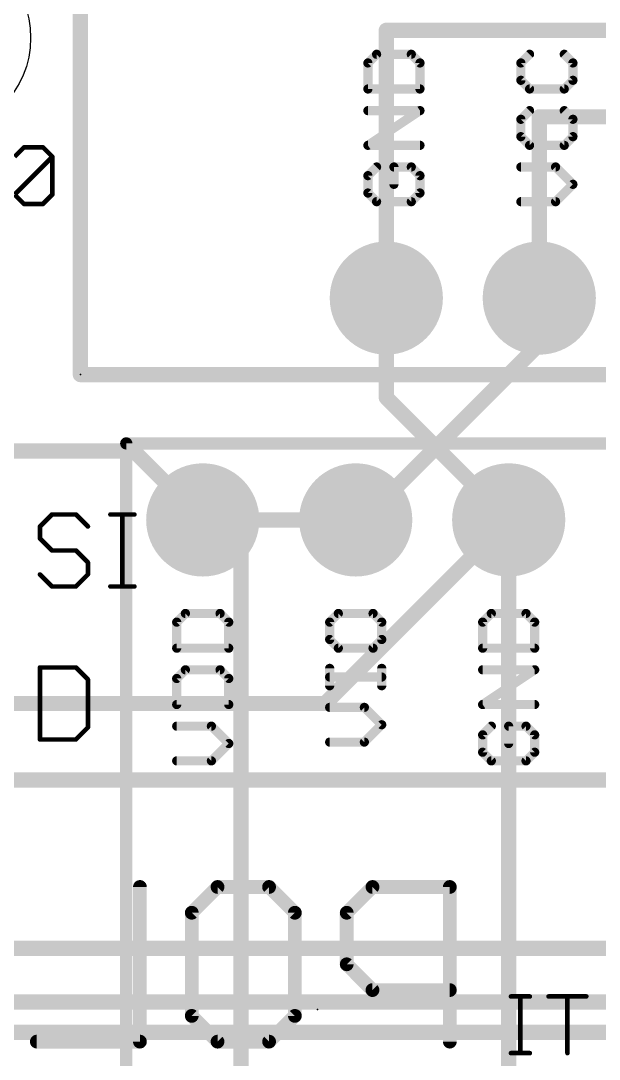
# Model space of a CAD drawing. Extents: x -5 to 102, y -1 to 61.
# Drawn here: x 70 to 79.61, y 22.29 to 39.53 of the extents above; entities that cross this region are included whole.
import ezdxf

# ---------------------------------------------------------------- set-up
doc = ezdxf.new("R2010")
doc.units = 0
for name, color, linetype in [('1', 22, 'CONTINUOUS'), ('16', 175, 'CONTINUOUS'), ('17', 82, 'CONTINUOUS'), ('20', 7, 'CONTINUOUS'), ('21', 253, 'CONTINUOUS'), ('22', 253, 'CONTINUOUS'), ('23', 7, 'CONTINUOUS')]:
    doc.layers.add(name, color=color, linetype=linetype)

# ---------------------------------------------------------------- blocks, each defined once
blk = doc.blocks.new('ROUNDP')
at = {"const_width": 0.5}
blk.add_lwpolyline([(0, -0.25, 1), (0, 0.25, 1), (0, -0.25)], format="xyb", dxfattribs=at)

msp = doc.modelspace()

# ---------------------------------------------------------------- linework, layer by layer
at = {"layer": '1', "const_width": 0.254}
for points in [[(89.662, 37.934), (78.613, 37.934)], [(78.613, 37.934), (78.613, 34.925)], [(76.073, 33.274), (76.073, 34.925)], [(78.105, 31.242), (76.073, 33.274)], [(73.66, 31.242), (73.025, 31.242)], [(75.565, 31.242), (73.66, 31.242)], [(73.66, 31.242), (73.66, 10.033)], [(78.105, 31.242), (78.105, 14.478)]]:
    msp.add_lwpolyline(points, dxfattribs=at)
at = {"layer": '1', "const_width": 0.127}
for points in [[(78.613, 37.9975, 1), (78.613, 37.8705)], [(78.6765, 37.934, 1), (78.5495, 37.934)], [(76.1365, 34.925, 1), (76.0095, 34.925)], [(78.5495, 34.925, 1), (78.6765, 34.925)], [(76.1179, 33.3189, 1), (76.0281, 33.2291)], [(76.0095, 33.274, 1), (76.1365, 33.274)], [(73.025, 31.3055, 1), (73.025, 31.1785)], [(73.66, 31.3055, 1), (73.66, 31.1785)], [(73.7235, 31.242, 1), (73.5965, 31.242)], [(73.66, 31.1785, 1), (73.66, 31.3055)], [(75.565, 31.1785, 1), (75.565, 31.3055)], [(78.1685, 31.242, 1), (78.0415, 31.242)], [(78.0601, 31.1971, 1), (78.1499, 31.2869)]]:
    msp.add_lwpolyline(points, format="xyb", dxfattribs=at)
at = {"layer": '16', "const_width": 0.254}
for points in [[(86.487, 39.37), (76.073, 39.37)], [(76.073, 39.37), (76.073, 34.925)], [(78.613, 34.163), (78.613, 34.925)], [(75.692, 31.242), (78.613, 34.163)], [(69.469, 32.385), (71.882, 32.385)], [(71.882, 32.385), (73.025, 31.242)], [(78.105, 31.242), (75.057, 28.194)], [(75.565, 31.242), (75.692, 31.242)], [(75.057, 28.194), (66.04, 28.194)], [(65.532, 26.924), (90.043, 26.924)], [(51.816, 24.13), (89.916, 24.13)], [(41.656, 23.241), (91.567, 23.241)], [(40.386, 22.733), (91.821, 22.733)]]:
    msp.add_lwpolyline(points, dxfattribs=at)
at = {"layer": '16', "const_width": 0.127}
for points in [[(76.073, 39.4335, 1), (76.073, 39.3065)], [(76.1365, 39.37, 1), (76.0095, 39.37)], [(78.6765, 34.925, 1), (78.5495, 34.925)], [(76.0095, 34.925, 1), (76.1365, 34.925)], [(78.5495, 34.163, 1), (78.6765, 34.163)], [(78.6579, 34.1181, 1), (78.5681, 34.2079)], [(71.9269, 32.4299, 1), (71.8371, 32.3401)], [(71.882, 32.3215, 1), (71.882, 32.4485)], [(72.9801, 31.1971, 1), (73.0699, 31.2869)], [(75.565, 31.3055, 1), (75.565, 31.1785)], [(75.6471, 31.2869, 1), (75.7369, 31.1971)], [(75.692, 31.1785, 1), (75.692, 31.3055)], [(78.1499, 31.1971, 1), (78.0601, 31.2869)], [(75.0121, 28.2389, 1), (75.1019, 28.1491)], [(75.057, 28.1305, 1), (75.057, 28.2575)]]:
    msp.add_lwpolyline(points, format="xyb", dxfattribs=at)
at = {"layer": '20'}
msp.add_circle((68.58, 39.243), 1.5875, dxfattribs=at)
at = {"layer": '21'}
for points, const_width in [([(70.993, 51.435), (70.993, 33.655)], 0.254), ([(75.9115, 38.9725), (75.7675, 38.8284)], 0.1524), ([(76.4877, 38.9725), (75.9115, 38.9725)], 0.1524), ([(76.6318, 38.8284), (76.4877, 38.9725)], 0.1524), ([(78.4515, 38.9725), (78.3075, 38.8284)], 0.1524), ([(79.1718, 38.8284), (79.0277, 38.9725)], 0.1524), ([(75.7675, 38.8284), (75.7675, 38.3962)], 0.1524), ([(76.6318, 38.3962), (76.6318, 38.8284)], 0.1524), ([(78.3075, 38.8284), (78.3075, 38.5403)], 0.1524), ([(79.1718, 38.5403), (79.1718, 38.8284)], 0.1524), ([(75.7675, 38.3962), (76.6318, 38.3962)], 0.1524), ([(78.3075, 38.5403), (78.4515, 38.3962)], 0.1524), ([(78.4515, 38.3962), (79.0277, 38.3962)], 0.1524), ([(79.0277, 38.3962), (79.1718, 38.5403)], 0.1524), ([(75.7675, 37.4607), (76.6318, 38.0369)], 0.1524), ([(76.6318, 38.0369), (75.7675, 38.0369)], 0.1524), ([(78.4515, 38.0369), (78.3075, 37.8929)], 0.1524), ([(79.1718, 37.8929), (79.0277, 38.0369)], 0.1524), ([(78.3075, 37.8929), (78.3075, 37.6048)], 0.1524), ([(79.1718, 37.6048), (79.1718, 37.8929)], 0.1524), ([(78.3075, 37.6048), (78.4515, 37.4607)], 0.1524), ([(79.0277, 37.4607), (79.1718, 37.6048)], 0.1524), ([(69.9007, 37.2709), (70.0574, 37.4277)], 0.0762), ([(70.0574, 37.4277), (70.371, 37.4277)], 0.0762), ([(70.371, 37.4277), (70.5277, 37.2709)], 0.0762), ([(76.6318, 37.4607), (75.7675, 37.4607)], 0.1524), ([(78.4515, 37.4607), (79.0277, 37.4607)], 0.1524), ([(69.9007, 36.6439), (70.5277, 37.2709)], 0.0762), ([(70.5277, 37.2709), (70.5277, 36.6439)], 0.0762), ([(75.9115, 37.1014), (75.7675, 36.9574)], 0.1524), ([(76.4877, 37.1014), (76.1996, 37.1014)], 0.1524), ([(76.1996, 37.1014), (76.1996, 36.8133)], 0.1524), ([(76.6318, 36.9574), (76.4877, 37.1014)], 0.1524), ([(78.8837, 37.1014), (78.3075, 37.1014)], 0.1524), ([(79.1718, 36.8133), (78.8837, 37.1014)], 0.1524), ([(75.7675, 36.9574), (75.7675, 36.6693)], 0.1524), ([(76.6318, 36.6693), (76.6318, 36.9574)], 0.1524), ([(75.7675, 36.6693), (75.9115, 36.5252)], 0.1524), ([(76.4877, 36.5252), (76.6318, 36.6693)], 0.1524), ([(78.8837, 36.5252), (79.1718, 36.8133)], 0.1524), ([(70.0574, 36.4871), (69.9007, 36.6439)], 0.0762), ([(70.5277, 36.6439), (70.371, 36.4871)], 0.0762), ([(75.9115, 36.5252), (76.4877, 36.5252)], 0.1524), ([(78.3075, 36.5252), (78.8837, 36.5252)], 0.1524), ([(70.371, 36.4871), (70.0574, 36.4871)], 0.0762), ([(70.993, 33.655), (88.753, 33.655)], 0.254), ([(71.755, 18.542), (71.755, 32.512)], 0.2032), ([(71.755, 32.512), (89.535, 32.512)], 0.2032), ([(70.521, 31.3319), (70.3219, 31.1328)], 0.0762), ([(70.9193, 31.3319), (70.521, 31.3319)], 0.0762), ([(71.1184, 31.1328), (70.9193, 31.3319)], 0.0762), ([(71.4913, 31.3319), (71.8896, 31.3319)], 0.0762), ([(71.6904, 30.1371), (71.6904, 31.3319)], 0.0762), ([(70.3219, 31.1328), (70.3219, 30.9336)], 0.0762), ([(70.3219, 30.9336), (70.521, 30.7345)], 0.0762), ([(70.521, 30.7345), (70.9193, 30.7345)], 0.0762), ([(70.9193, 30.7345), (71.1184, 30.5354)], 0.0762), ([(71.1184, 30.5354), (71.1184, 30.3362)], 0.0762), ([(70.521, 30.1371), (70.3219, 30.3362)], 0.0762), ([(71.1184, 30.3362), (70.9193, 30.1371)], 0.0762), ([(70.9193, 30.1371), (70.521, 30.1371)], 0.0762), ([(71.4913, 30.1371), (71.8896, 30.1371)], 0.0762), ([(72.7365, 29.6889), (72.5925, 29.5449)], 0.1524), ([(73.3127, 29.6889), (72.7365, 29.6889)], 0.1524), ([(73.4568, 29.5449), (73.3127, 29.6889)], 0.1524), ([(75.2765, 29.6889), (75.1325, 29.5448)], 0.1524), ([(75.8527, 29.6889), (75.2765, 29.6889)], 0.1524), ([(75.9968, 29.5448), (75.8527, 29.6889)], 0.1524), ([(77.8165, 29.6889), (77.6725, 29.5449)], 0.1524), ([(78.3927, 29.6889), (77.8165, 29.6889)], 0.1524), ([(78.5368, 29.5449), (78.3927, 29.6889)], 0.1524), ([(72.5925, 29.5449), (72.5925, 29.1127)], 0.1524), ([(73.4568, 29.1127), (73.4568, 29.5449)], 0.1524), ([(75.1325, 29.5448), (75.1325, 29.2567)], 0.1524), ([(75.9968, 29.2567), (75.9968, 29.5448)], 0.1524), ([(77.6725, 29.5449), (77.6725, 29.1127)], 0.1524), ([(78.5368, 29.1127), (78.5368, 29.5449)], 0.1524), ([(75.1325, 29.2567), (75.2765, 29.1127)], 0.1524), ([(75.8527, 29.1127), (75.9968, 29.2567)], 0.1524), ([(72.5925, 29.1127), (73.4568, 29.1127)], 0.1524), ([(75.2765, 29.1127), (75.8527, 29.1127)], 0.1524), ([(77.6725, 29.1127), (78.5368, 29.1127)], 0.1524), ([(70.3219, 28.7919), (70.3219, 27.5971)], 0.0762), ([(70.9193, 28.7919), (70.3219, 28.7919)], 0.0762), ([(71.1184, 28.5928), (70.9193, 28.7919)], 0.0762), ([(72.7365, 28.7534), (72.5925, 28.6093)], 0.1524), ([(73.3127, 28.7534), (72.7365, 28.7534)], 0.1524), ([(73.4568, 28.6093), (73.3127, 28.7534)], 0.1524), ([(75.1325, 28.489), (75.1325, 28.7771)], 0.1524), ([(75.9968, 28.489), (75.9968, 28.7771)], 0.1524), ([(77.6725, 28.1772), (78.5368, 28.7534)], 0.1524), ([(78.5368, 28.7534), (77.6725, 28.7534)], 0.1524), ([(71.1184, 27.7962), (71.1184, 28.5928)], 0.0762), ([(72.5925, 28.6093), (72.5925, 28.1772)], 0.1524), ([(73.4568, 28.1772), (73.4568, 28.6093)], 0.1524), ([(75.9968, 28.6331), (75.1325, 28.6331)], 0.1524), ([(72.5925, 28.1772), (73.4568, 28.1772)], 0.1524), ([(75.7087, 28.1297), (75.1325, 28.1297)], 0.1524), ([(75.9968, 27.8416), (75.7087, 28.1297)], 0.1524), ([(78.5368, 28.1772), (77.6725, 28.1772)], 0.1524), ([(70.9193, 27.5971), (71.1184, 27.7962)], 0.0762), ([(73.1687, 27.8179), (72.5925, 27.8179)], 0.1524), ([(73.4568, 27.5298), (73.1687, 27.8179)], 0.1524), ([(75.7087, 27.5535), (75.9968, 27.8416)], 0.1524), ([(77.8165, 27.8179), (77.6725, 27.6738)], 0.1524), ([(78.3927, 27.8179), (78.1046, 27.8179)], 0.1524), ([(78.1046, 27.8179), (78.1046, 27.5298)], 0.1524), ([(78.5368, 27.6738), (78.3927, 27.8179)], 0.1524), ([(70.3219, 27.5971), (70.9193, 27.5971)], 0.0762), ([(73.1687, 27.2416), (73.4568, 27.5298)], 0.1524), ([(75.1325, 27.5535), (75.7087, 27.5535)], 0.1524), ([(77.6725, 27.6738), (77.6725, 27.3857)], 0.1524), ([(78.5368, 27.3857), (78.5368, 27.6738)], 0.1524), ([(77.6725, 27.3857), (77.8165, 27.2416)], 0.1524), ([(78.3927, 27.2416), (78.5368, 27.3857)], 0.1524), ([(72.5925, 27.2416), (73.1687, 27.2416)], 0.1524), ([(77.8165, 27.2416), (78.3927, 27.2416)], 0.1524), ([(78.1431, 23.3307), (78.4566, 23.3307)], 0.0762), ([(78.2999, 22.3901), (78.2999, 23.3307)], 0.0762), ([(78.7668, 23.3307), (79.3938, 23.3307)], 0.0762), ([(79.0803, 22.3901), (79.0803, 23.3307)], 0.0762), ([(78.1431, 22.3901), (78.4566, 22.3901)], 0.0762)]:
    msp.add_lwpolyline(points, dxfattribs=dict(at, const_width=const_width))
for points, const_width in [([(75.9115, 39.0106, 1), (75.9115, 38.9344)], 0.0762), ([(75.9385, 38.9455, 1), (75.8846, 38.9994)], 0.0762), ([(76.5147, 38.9994, 1), (76.4608, 38.9455)], 0.0762), ([(76.4877, 38.9344, 1), (76.4877, 39.0106)], 0.0762), ([(78.4785, 38.9455, 1), (78.4246, 38.9994)], 0.0762), ([(79.0547, 38.9994, 1), (79.0008, 38.9455)], 0.0762), ([(75.8056, 38.8284, 1), (75.7294, 38.8284)], 0.0762), ([(75.7405, 38.8553, 1), (75.7944, 38.8015)], 0.0762), ([(76.6699, 38.8284, 1), (76.5937, 38.8284)], 0.0762), ([(76.6049, 38.8015, 1), (76.6587, 38.8553)], 0.0762), ([(78.3456, 38.8284, 1), (78.2694, 38.8284)], 0.0762), ([(78.2805, 38.8553, 1), (78.3344, 38.8015)], 0.0762), ([(79.2099, 38.8284, 1), (79.1337, 38.8284)], 0.0762), ([(79.1449, 38.8015, 1), (79.1987, 38.8553)], 0.0762), ([(75.7675, 38.4343, 1), (75.7675, 38.3581)], 0.0762), ([(76.6318, 38.3581, 1), (76.6318, 38.4343)], 0.0762), ([(78.3344, 38.5672, 1), (78.2805, 38.5134)], 0.0762), ([(78.2694, 38.5403, 1), (78.3456, 38.5403)], 0.0762), ([(78.4515, 38.4343, 1), (78.4515, 38.3581)], 0.0762), ([(78.4246, 38.3693, 1), (78.4785, 38.4232)], 0.0762), ([(79.0008, 38.4232, 1), (79.0547, 38.3693)], 0.0762), ([(79.0277, 38.3581, 1), (79.0277, 38.4343)], 0.0762), ([(79.1337, 38.5403, 1), (79.2099, 38.5403)], 0.0762), ([(79.1987, 38.5134, 1), (79.1449, 38.5672)], 0.0762), ([(75.7294, 38.3962, 1), (75.8056, 38.3962)], 0.0762), ([(76.5937, 38.3962, 1), (76.6699, 38.3962)], 0.0762), ([(75.7675, 38.075, 1), (75.7675, 37.9988)], 0.0762), ([(76.6529, 38.0052, 1), (76.6107, 38.0686)], 0.0762), ([(76.6318, 37.9988, 1), (76.6318, 38.075)], 0.0762), ([(78.4785, 38.01, 1), (78.4246, 38.0639)], 0.0762), ([(79.0547, 38.0639, 1), (79.0008, 38.01)], 0.0762), ([(78.2805, 37.9198, 1), (78.3344, 37.8659)], 0.0762), ([(78.3456, 37.8929, 1), (78.2694, 37.8929)], 0.0762), ([(79.2099, 37.8929, 1), (79.1337, 37.8929)], 0.0762), ([(79.1449, 37.8659, 1), (79.1987, 37.9198)], 0.0762), ([(78.3344, 37.6317, 1), (78.2805, 37.5778)], 0.0762), ([(78.2694, 37.6048, 1), (78.3456, 37.6048)], 0.0762), ([(79.1337, 37.6048, 1), (79.2099, 37.6048)], 0.0762), ([(79.1987, 37.5778, 1), (79.1449, 37.6317)], 0.0762), ([(70.0574, 37.4468, 1), (70.0574, 37.4087)], 0.0381), ([(70.0709, 37.4142, 1), (70.044, 37.4412)], 0.0381), ([(70.3844, 37.4412, 1), (70.3575, 37.4142)], 0.0381), ([(70.371, 37.4087, 1), (70.371, 37.4468)], 0.0381), ([(75.7463, 37.4924, 1), (75.7886, 37.429)], 0.0762), ([(75.7675, 37.4988, 1), (75.7675, 37.4226)], 0.0762), ([(76.6318, 37.4226, 1), (76.6318, 37.4988)], 0.0762), ([(78.4515, 37.4988, 1), (78.4515, 37.4226)], 0.0762), ([(78.4246, 37.4338, 1), (78.4785, 37.4877)], 0.0762), ([(79.0008, 37.4877, 1), (79.0547, 37.4338)], 0.0762), ([(79.0277, 37.4226, 1), (79.0277, 37.4988)], 0.0762), ([(70.5468, 37.2709, 1), (70.5087, 37.2709)], 0.0381), ([(70.5412, 37.2575, 1), (70.5143, 37.2844)], 0.0381), ([(70.5143, 37.2575, 1), (70.5412, 37.2844)], 0.0381), ([(75.9385, 37.0745, 1), (75.8846, 37.1284)], 0.0762), ([(76.1996, 37.1395, 1), (76.1996, 37.0633)], 0.0762), ([(76.2377, 37.1014, 1), (76.1615, 37.1014)], 0.0762), ([(76.5147, 37.1284, 1), (76.4608, 37.0745)], 0.0762), ([(76.4877, 37.0633, 1), (76.4877, 37.1395)], 0.0762), ([(78.3075, 37.1395, 1), (78.3075, 37.0633)], 0.0762), ([(78.9106, 37.1284, 1), (78.8567, 37.0745)], 0.0762), ([(78.8837, 37.0633, 1), (78.8837, 37.1395)], 0.0762), ([(75.7405, 36.9843, 1), (75.7944, 36.9304)], 0.0762), ([(75.8056, 36.9574, 1), (75.7294, 36.9574)], 0.0762), ([(76.6699, 36.9574, 1), (76.5937, 36.9574)], 0.0762), ([(76.6049, 36.9304, 1), (76.6587, 36.9843)], 0.0762), ([(75.7944, 36.6962, 1), (75.7405, 36.6423)], 0.0762), ([(76.1615, 36.8133, 1), (76.2377, 36.8133)], 0.0762), ([(76.6587, 36.6423, 1), (76.6049, 36.6962)], 0.0762), ([(79.1987, 36.7864, 1), (79.1449, 36.8403)], 0.0762), ([(79.1449, 36.7864, 1), (79.1987, 36.8403)], 0.0762), ([(70.5087, 36.6439, 1), (70.5468, 36.6439)], 0.0381), ([(70.5412, 36.6304, 1), (70.5143, 36.6573)], 0.0381), ([(75.7294, 36.6693, 1), (75.8056, 36.6693)], 0.0762), ([(75.9115, 36.5633, 1), (75.9115, 36.4871)], 0.0762), ([(75.8846, 36.4983, 1), (75.9385, 36.5521)], 0.0762), ([(76.4608, 36.5521, 1), (76.5147, 36.4983)], 0.0762), ([(76.4877, 36.4871, 1), (76.4877, 36.5633)], 0.0762), ([(76.5937, 36.6693, 1), (76.6699, 36.6693)], 0.0762), ([(78.3075, 36.5633, 1), (78.3075, 36.4871)], 0.0762), ([(78.8567, 36.5521, 1), (78.9106, 36.4983)], 0.0762), ([(78.8837, 36.4871, 1), (78.8837, 36.5633)], 0.0762), ([(70.0574, 36.5062, 1), (70.0574, 36.4681)], 0.0381), ([(70.044, 36.4736, 1), (70.0709, 36.5006)], 0.0381), ([(70.3575, 36.5006, 1), (70.3844, 36.4736)], 0.0381), ([(70.371, 36.4681, 1), (70.371, 36.5062)], 0.0381), ([(70.993, 33.7185, 1), (70.993, 33.5915)], 0.127), ([(70.9295, 33.655, 1), (71.0565, 33.655)], 0.127), ([(71.8058, 32.512, 1), (71.7042, 32.512)], 0.1016), ([(71.755, 32.5628, 1), (71.755, 32.4612)], 0.1016), ([(70.521, 31.351, 1), (70.521, 31.3129)], 0.0381), ([(70.5345, 31.3184, 1), (70.5076, 31.3454)], 0.0381), ([(70.9328, 31.3454, 1), (70.9058, 31.3184)], 0.0381), ([(70.9193, 31.3129, 1), (70.9193, 31.351)], 0.0381), ([(71.4913, 31.351, 1), (71.4913, 31.3129)], 0.0381), ([(71.7095, 31.3319, 1), (71.6714, 31.3319)], 0.0381), ([(71.8896, 31.3129, 1), (71.8896, 31.351)], 0.0381), ([(70.3409, 31.1328, 1), (70.3028, 31.1328)], 0.0381), ([(70.3084, 31.1463, 1), (70.3354, 31.1193)], 0.0381), ([(71.105, 31.1193, 1), (71.1319, 31.1463)], 0.0381), ([(70.3354, 30.9471, 1), (70.3084, 30.9202)], 0.0381), ([(70.3028, 30.9336, 1), (70.3409, 30.9336)], 0.0381), ([(70.521, 30.7536, 1), (70.521, 30.7155)], 0.0381), ([(70.5076, 30.721, 1), (70.5345, 30.748)], 0.0381), ([(70.9328, 30.748, 1), (70.9058, 30.721)], 0.0381), ([(70.9193, 30.7155, 1), (70.9193, 30.7536)], 0.0381), ([(71.1375, 30.5354, 1), (71.0994, 30.5354)], 0.0381), ([(71.105, 30.5219, 1), (71.1319, 30.5488)], 0.0381), ([(70.3354, 30.3497, 1), (70.3084, 30.3228)], 0.0381), ([(71.0994, 30.3362, 1), (71.1375, 30.3362)], 0.0381), ([(71.1319, 30.3228, 1), (71.105, 30.3497)], 0.0381), ([(70.521, 30.1562, 1), (70.521, 30.1181)], 0.0381), ([(70.9193, 30.1181, 1), (70.9193, 30.1562)], 0.0381), ([(71.4913, 30.1562, 1), (71.4913, 30.1181)], 0.0381), ([(71.8896, 30.1181, 1), (71.8896, 30.1562)], 0.0381), ([(70.5076, 30.1236, 1), (70.5345, 30.1506)], 0.0381), ([(70.9058, 30.1506, 1), (70.9328, 30.1236)], 0.0381), ([(71.6714, 30.1371, 1), (71.7095, 30.1371)], 0.0381), ([(72.7365, 29.727, 1), (72.7365, 29.6508)], 0.0762), ([(72.7635, 29.662, 1), (72.7096, 29.7158)], 0.0762), ([(73.3397, 29.7158, 1), (73.2858, 29.662)], 0.0762), ([(73.3127, 29.6508, 1), (73.3127, 29.727)], 0.0762), ([(75.2765, 29.727, 1), (75.2765, 29.6508)], 0.0762), ([(75.3035, 29.662, 1), (75.2496, 29.7158)], 0.0762), ([(75.8797, 29.7158, 1), (75.8258, 29.662)], 0.0762), ([(75.8527, 29.6508, 1), (75.8527, 29.727)], 0.0762), ([(77.8165, 29.727, 1), (77.8165, 29.6508)], 0.0762), ([(77.8435, 29.662, 1), (77.7896, 29.7158)], 0.0762), ([(78.4197, 29.7158, 1), (78.3658, 29.662)], 0.0762), ([(78.3927, 29.6508, 1), (78.3927, 29.727)], 0.0762), ([(72.5655, 29.5718, 1), (72.6194, 29.5179)], 0.0762), ([(72.6306, 29.5449, 1), (72.5544, 29.5449)], 0.0762), ([(73.4949, 29.5449, 1), (73.4187, 29.5449)], 0.0762), ([(73.4299, 29.5179, 1), (73.4837, 29.5718)], 0.0762), ([(75.1055, 29.5718, 1), (75.1594, 29.5179)], 0.0762), ([(75.1706, 29.5448, 1), (75.0944, 29.5448)], 0.0762), ([(76.0349, 29.5448, 1), (75.9587, 29.5448)], 0.0762), ([(75.9699, 29.5179, 1), (76.0237, 29.5718)], 0.0762), ([(77.6455, 29.5718, 1), (77.6994, 29.5179)], 0.0762), ([(77.7106, 29.5449, 1), (77.6344, 29.5449)], 0.0762), ([(78.5749, 29.5449, 1), (78.4987, 29.5449)], 0.0762), ([(78.5099, 29.5179, 1), (78.5637, 29.5718)], 0.0762), ([(75.1594, 29.2837, 1), (75.1055, 29.2298)], 0.0762), ([(76.0237, 29.2298, 1), (75.9699, 29.2837)], 0.0762), ([(72.5925, 29.1508, 1), (72.5925, 29.0746)], 0.0762), ([(72.5544, 29.1127, 1), (72.6306, 29.1127)], 0.0762), ([(73.4187, 29.1127, 1), (73.4949, 29.1127)], 0.0762), ([(73.4568, 29.0746, 1), (73.4568, 29.1508)], 0.0762), ([(75.0944, 29.2567, 1), (75.1706, 29.2567)], 0.0762), ([(75.2765, 29.1508, 1), (75.2765, 29.0746)], 0.0762), ([(75.2496, 29.0857, 1), (75.3035, 29.1396)], 0.0762), ([(75.8258, 29.1396, 1), (75.8797, 29.0857)], 0.0762), ([(75.8527, 29.0746, 1), (75.8527, 29.1508)], 0.0762), ([(75.9587, 29.2567, 1), (76.0349, 29.2567)], 0.0762), ([(77.6725, 29.1508, 1), (77.6725, 29.0746)], 0.0762), ([(77.6344, 29.1127, 1), (77.7106, 29.1127)], 0.0762), ([(78.4987, 29.1127, 1), (78.5749, 29.1127)], 0.0762), ([(78.5368, 29.0746, 1), (78.5368, 29.1508)], 0.0762), ([(70.3409, 28.7919, 1), (70.3028, 28.7919)], 0.0381), ([(70.3219, 28.811, 1), (70.3219, 28.7729)], 0.0381), ([(70.9328, 28.8054, 1), (70.9058, 28.7784)], 0.0381), ([(70.9193, 28.7729, 1), (70.9193, 28.811)], 0.0381), ([(72.7365, 28.7915, 1), (72.7365, 28.7153)], 0.0762), ([(72.7635, 28.7264, 1), (72.7096, 28.7803)], 0.0762), ([(73.3397, 28.7803, 1), (73.2858, 28.7264)], 0.0762), ([(73.3127, 28.7153, 1), (73.3127, 28.7915)], 0.0762), ([(75.1706, 28.7771, 1), (75.0944, 28.7771)], 0.0762), ([(76.0349, 28.7771, 1), (75.9587, 28.7771)], 0.0762), ([(77.6725, 28.7915, 1), (77.6725, 28.7153)], 0.0762), ([(78.5579, 28.7217, 1), (78.5157, 28.7851)], 0.0762), ([(78.5368, 28.7153, 1), (78.5368, 28.7915)], 0.0762), ([(71.1375, 28.5928, 1), (71.0994, 28.5928)], 0.0381), ([(71.105, 28.5793, 1), (71.1319, 28.6063)], 0.0381), ([(72.5655, 28.6363, 1), (72.6194, 28.5824)], 0.0762), ([(72.6306, 28.6093, 1), (72.5544, 28.6093)], 0.0762), ([(73.4949, 28.6093, 1), (73.4187, 28.6093)], 0.0762), ([(73.4299, 28.5824, 1), (73.4837, 28.6363)], 0.0762), ([(75.1325, 28.6712, 1), (75.1325, 28.595)], 0.0762), ([(75.9968, 28.595, 1), (75.9968, 28.6712)], 0.0762), ([(75.0944, 28.489, 1), (75.1706, 28.489)], 0.0762), ([(75.9587, 28.489, 1), (76.0349, 28.489)], 0.0762), ([(72.5925, 28.2153, 1), (72.5925, 28.1391)], 0.0762), ([(72.5544, 28.1772, 1), (72.6306, 28.1772)], 0.0762), ([(73.4187, 28.1772, 1), (73.4949, 28.1772)], 0.0762), ([(73.4568, 28.1391, 1), (73.4568, 28.2153)], 0.0762), ([(75.1325, 28.1678, 1), (75.1325, 28.0916)], 0.0762), ([(75.7356, 28.1566, 1), (75.6817, 28.1028)], 0.0762), ([(75.7087, 28.0916, 1), (75.7087, 28.1678)], 0.0762), ([(77.6513, 28.2089, 1), (77.6936, 28.1455)], 0.0762), ([(77.6725, 28.2153, 1), (77.6725, 28.1391)], 0.0762), ([(78.5368, 28.1391, 1), (78.5368, 28.2153)], 0.0762), ([(71.0994, 27.7962, 1), (71.1375, 27.7962)], 0.0381), ([(71.1319, 27.7828, 1), (71.105, 27.8097)], 0.0381), ([(72.5925, 27.856, 1), (72.5925, 27.7798)], 0.0762), ([(73.1956, 27.8448, 1), (73.1417, 27.7909)], 0.0762), ([(73.1687, 27.7798, 1), (73.1687, 27.856)], 0.0762), ([(76.0237, 27.8147, 1), (75.9699, 27.8685)], 0.0762), ([(75.9699, 27.8147, 1), (76.0237, 27.8685)], 0.0762), ([(77.8435, 27.7909, 1), (77.7896, 27.8448)], 0.0762), ([(78.1046, 27.856, 1), (78.1046, 27.7798)], 0.0762), ([(78.1427, 27.8179, 1), (78.0665, 27.8179)], 0.0762), ([(78.4197, 27.8448, 1), (78.3658, 27.7909)], 0.0762), ([(78.3927, 27.7798, 1), (78.3927, 27.856)], 0.0762), ([(70.3219, 27.6162, 1), (70.3219, 27.5781)], 0.0381), ([(70.3028, 27.5971, 1), (70.3409, 27.5971)], 0.0381), ([(70.9058, 27.6106, 1), (70.9328, 27.5836)], 0.0381), ([(70.9193, 27.5781, 1), (70.9193, 27.6162)], 0.0381), ([(73.4837, 27.5028, 1), (73.4299, 27.5567)], 0.0762), ([(73.4299, 27.5028, 1), (73.4837, 27.5567)], 0.0762), ([(75.1325, 27.5916, 1), (75.1325, 27.5154)], 0.0762), ([(75.6817, 27.5804, 1), (75.7356, 27.5265)], 0.0762), ([(75.7087, 27.5154, 1), (75.7087, 27.5916)], 0.0762), ([(77.6455, 27.7008, 1), (77.6994, 27.6469)], 0.0762), ([(77.7106, 27.6738, 1), (77.6344, 27.6738)], 0.0762), ([(78.5749, 27.6738, 1), (78.4987, 27.6738)], 0.0762), ([(78.5099, 27.6469, 1), (78.5637, 27.7008)], 0.0762), ([(77.6994, 27.4126, 1), (77.6455, 27.3588)], 0.0762), ([(77.6344, 27.3857, 1), (77.7106, 27.3857)], 0.0762), ([(78.0665, 27.5298, 1), (78.1427, 27.5298)], 0.0762), ([(78.4987, 27.3857, 1), (78.5749, 27.3857)], 0.0762), ([(78.5637, 27.3588, 1), (78.5099, 27.4126)], 0.0762), ([(72.5925, 27.2797, 1), (72.5925, 27.2035)], 0.0762), ([(73.1417, 27.2686, 1), (73.1956, 27.2147)], 0.0762), ([(73.1687, 27.2035, 1), (73.1687, 27.2797)], 0.0762), ([(77.8165, 27.2797, 1), (77.8165, 27.2035)], 0.0762), ([(77.7896, 27.2147, 1), (77.8435, 27.2686)], 0.0762), ([(78.3658, 27.2686, 1), (78.4197, 27.2147)], 0.0762), ([(78.3927, 27.2035, 1), (78.3927, 27.2797)], 0.0762), ([(78.1431, 23.3498, 1), (78.1431, 23.3117)], 0.0381), ([(78.3189, 23.3307, 1), (78.2808, 23.3307)], 0.0381), ([(78.4566, 23.3117, 1), (78.4566, 23.3498)], 0.0381), ([(78.7668, 23.3498, 1), (78.7668, 23.3117)], 0.0381), ([(79.0994, 23.3307, 1), (79.0613, 23.3307)], 0.0381), ([(79.3938, 23.3117, 1), (79.3938, 23.3498)], 0.0381), ([(78.1431, 22.4092, 1), (78.1431, 22.3711)], 0.0381), ([(78.4566, 22.3711, 1), (78.4566, 22.4092)], 0.0381), ([(78.2808, 22.3901, 1), (78.3189, 22.3901)], 0.0381), ([(79.0613, 22.3901, 1), (79.0994, 22.3901)], 0.0381)]:
    msp.add_lwpolyline(points, format="xyb", dxfattribs=dict(at, const_width=const_width))
at = {"layer": '22', "const_width": 0.2286}
for points in [[(71.9817, 25.1482), (71.9817, 22.5806)], [(72.8427, 24.7203), (73.2706, 25.1482)], [(73.2706, 25.1482), (74.1265, 25.1482)], [(74.1265, 25.1482), (74.5544, 24.7203)], [(75.8433, 25.1482), (75.4154, 24.7203)], [(77.1271, 25.1482), (75.8433, 25.1482)], [(77.1271, 22.5806), (77.1271, 25.1482)], [(72.8427, 23.0085), (72.8427, 24.7203)], [(74.5544, 24.7203), (74.5544, 23.0085)], [(75.4154, 24.7203), (75.4154, 23.8644)], [(75.4154, 23.8644), (75.8433, 23.4365)], [(75.8433, 23.4365), (77.1271, 23.4365)], [(73.2706, 22.5806), (72.8427, 23.0085)], [(74.5544, 23.0085), (74.1265, 22.5806)], [(71.9817, 22.5806), (70.27, 22.5806)], [(74.1265, 22.5806), (73.2706, 22.5806)]]:
    msp.add_lwpolyline(points, dxfattribs=at)
at = {"layer": '22', "const_width": 0.1143}
for points in [[(72.0389, 25.1482, 1), (71.9246, 25.1482)], [(73.2706, 25.2053, 1), (73.2706, 25.091)], [(73.311, 25.1078, 1), (73.2302, 25.1886)], [(74.1669, 25.1886, 1), (74.0861, 25.1078)], [(74.1265, 25.091, 1), (74.1265, 25.2053)], [(75.8433, 25.2053, 1), (75.8433, 25.091)], [(75.8837, 25.1078, 1), (75.8029, 25.1886)], [(77.1843, 25.1482, 1), (77.07, 25.1482)], [(77.1271, 25.091, 1), (77.1271, 25.2053)], [(72.8998, 24.7203, 1), (72.7855, 24.7203)], [(74.6116, 24.7203, 1), (74.4973, 24.7203)], [(75.4725, 24.7203, 1), (75.3582, 24.7203)], [(72.8023, 24.7607, 1), (72.8831, 24.6798)], [(74.514, 24.6798, 1), (74.5948, 24.7607)], [(75.375, 24.7607, 1), (75.4558, 24.6798)], [(75.4558, 23.9048, 1), (75.375, 23.824)], [(75.3582, 23.8644, 1), (75.4725, 23.8644)], [(75.8433, 23.4936, 1), (75.8433, 23.3793)], [(75.8029, 23.3961, 1), (75.8837, 23.4769)], [(77.1271, 23.3793, 1), (77.1271, 23.4936)], [(72.8831, 23.0489, 1), (72.8023, 22.9681)], [(74.5948, 22.9681, 1), (74.514, 23.0489)], [(72.7855, 23.0085, 1), (72.8998, 23.0085)], [(74.4973, 23.0085, 1), (74.6116, 23.0085)], [(70.27, 22.6378, 1), (70.27, 22.5235)], [(71.9246, 22.5806, 1), (72.0389, 22.5806)], [(71.9817, 22.5235, 1), (71.9817, 22.6378)], [(73.2706, 22.6378, 1), (73.2706, 22.5235)], [(73.2302, 22.5402, 1), (73.311, 22.621)], [(74.0861, 22.621, 1), (74.1669, 22.5402)], [(74.1265, 22.5235, 1), (74.1265, 22.6378)], [(77.07, 22.5806, 1), (77.1843, 22.5806)]]:
    msp.add_lwpolyline(points, format="xyb", dxfattribs=at)
at = {"layer": '23'}
for p in [(70.993, 33.655), (74.93, 23.114)]:
    msp.add_point(p, dxfattribs=at)

# ---------------------------------------------------------------- block references
at = {"layer": '17', "xscale": 1.8796, "yscale": 1.8796}
for p in [(76.073, 34.925), (76.073, 34.925), (78.613, 34.925), (78.613, 34.925), (73.025, 31.242), (73.025, 31.242), (75.565, 31.242), (75.565, 31.242), (78.105, 31.242), (78.105, 31.242)]:
    msp.add_blockref('ROUNDP', p, dxfattribs=at)

doc.saveas('drawing.dxf')
